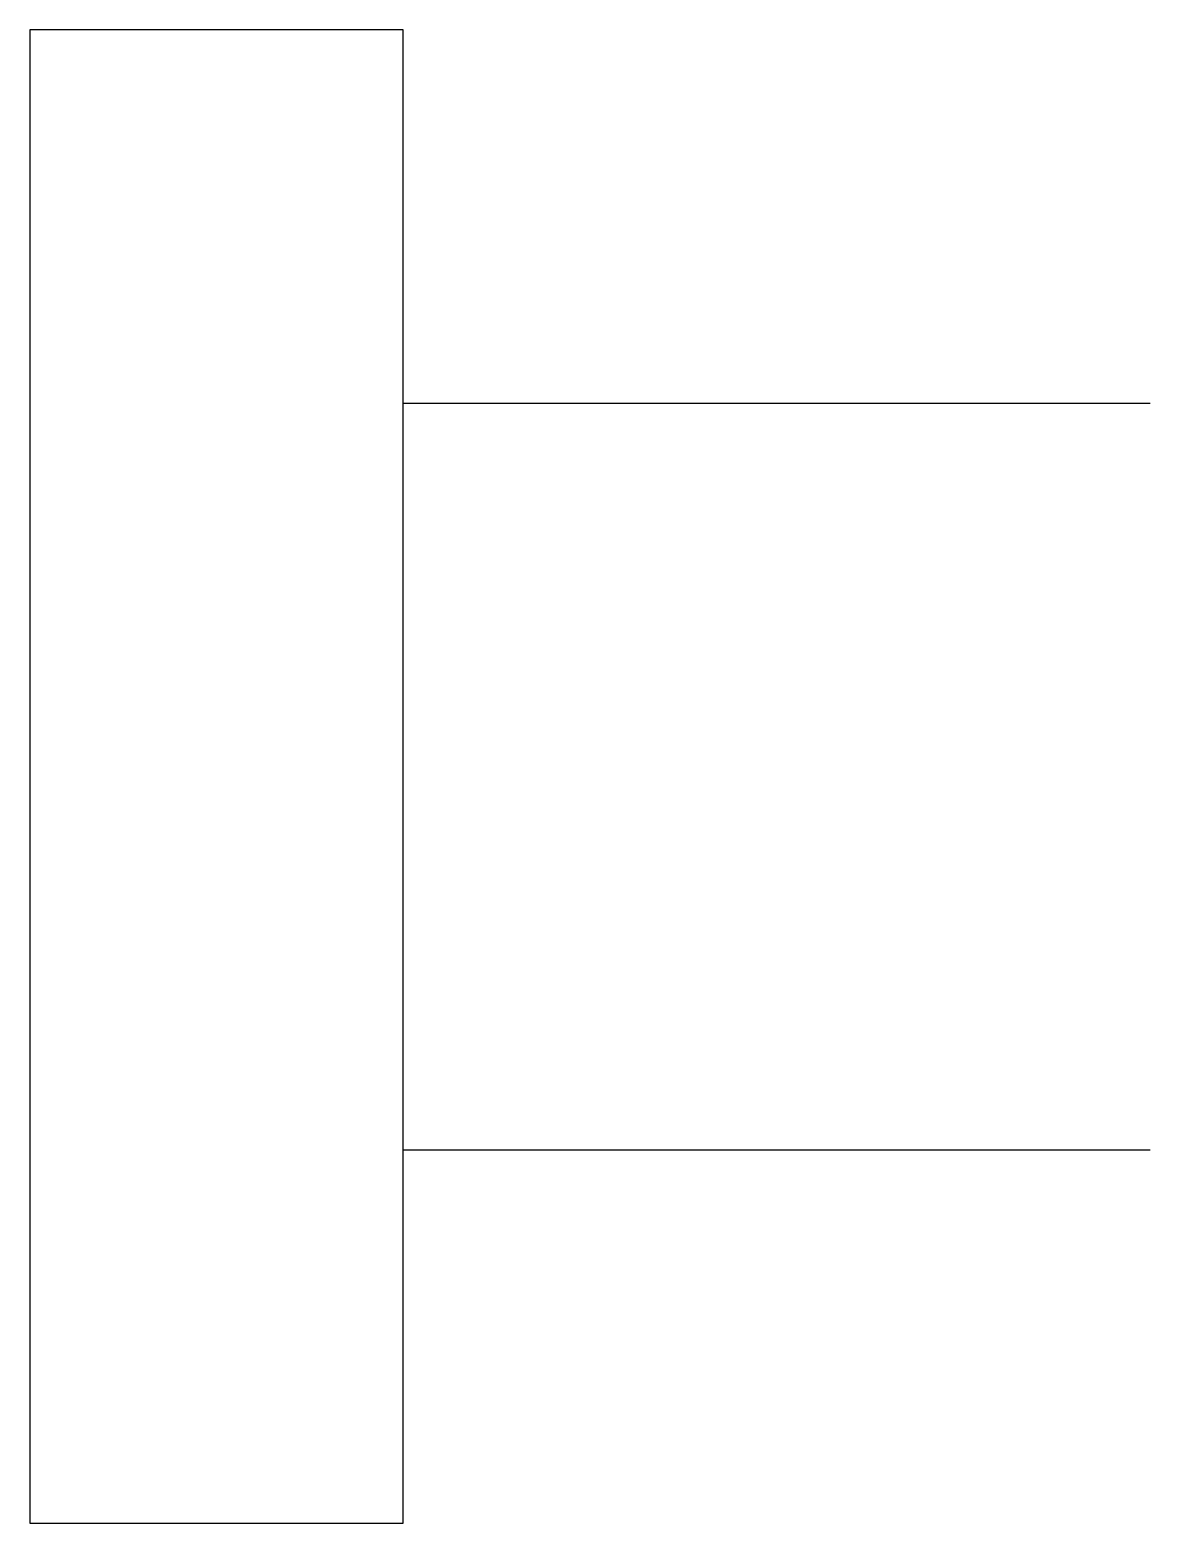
# Model space of a CAD drawing. Extents: x -0.5 to 1, y -1 to 1.
import ezdxf

# ---------------------------------------------------------------- set-up
doc = ezdxf.new("R2010")
doc.units = 0
doc.header["$LTSCALE"] = 0.01
doc.header["$MEASUREMENT"] = 0
doc.layers.get('0').update_dxf_attribs({"lineweight": 20})

msp = doc.modelspace()

# ---------------------------------------------------------------- linework, layer by layer
at = {"color": 0, "linetype": 'ByBlock', "lineweight": -2, "flags": 128}
msp.add_lwpolyline([(0, 1), (-0.5, 1), (-0.5, -1), (0, -1)], close=True, dxfattribs=at)
at = {"color": 0, "linetype": 'ByBlock', "lineweight": -2}
for points in [[(0, 0.5), (1, 0.5)], [(0, -0.5), (1, -0.5)]]:
    msp.add_lwpolyline(points, dxfattribs=at)

doc.saveas('drawing.dxf')
